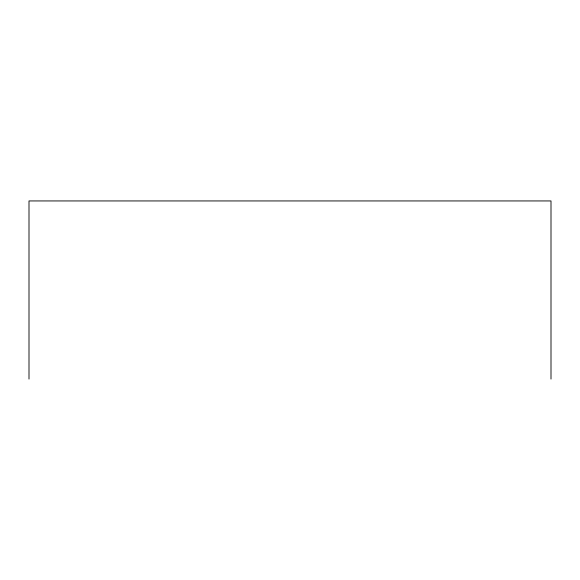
<?xml version="1.0" encoding="UTF-8"?>
<svg xmlns="http://www.w3.org/2000/svg" width="580" height="580" viewBox="0 0 580 580"><rect width="100%" height="100%" fill="white"/><g stroke="black" fill="none" stroke-linecap="round" stroke-linejoin="round"><path stroke-width="0.87" d="M551 379.059L551 200.941L29 200.941L29 379.059"/></g></svg>
